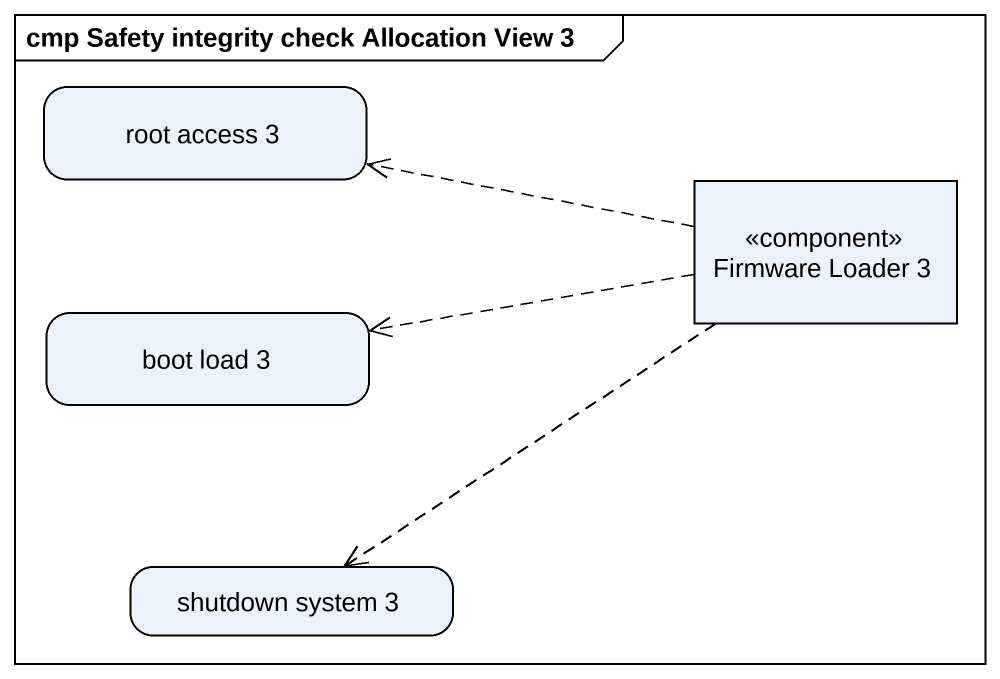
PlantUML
@startuml
mainframe cmp Safety integrity check Allocation View 3
hide empty description
state "root access 3" as root_access_3
state "Firmware Loader 3" as Firmware_Loader_3 <<component>>
state "boot load 3" as boot_load_3
state "shutdown system 3" as shutdown_system_3
Firmware_Loader_3 -left[dashed]-> root_access_3
Firmware_Loader_3 -left[dashed]-> boot_load_3
Firmware_Loader_3 -[dashed]-> shutdown_system_3
@enduml
